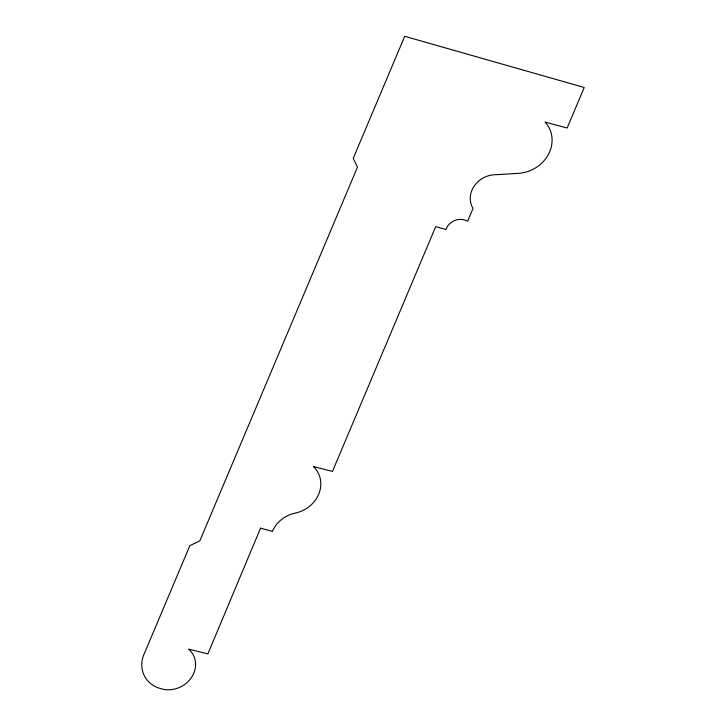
<?xml version="1.0" encoding="UTF-8"?>
<svg xmlns="http://www.w3.org/2000/svg" width="726" height="726" viewBox="0 0 726 726"><rect width="100%" height="100%" fill="white"/><g stroke="black" fill="none" stroke-linecap="round" stroke-linejoin="round"><path stroke-width="1.09" d="M260.552 528.147L207.89 653.89L188.651 649.135A25.41 22.497 -26.4 0 1 191.138 677.966A25.41 22.497 -26.4 0 1 160.827 688.656A30.156 26.699 -26.4 0 1 144.655 652.801L189.849 545.671L199.841 540.861L357.464 167.18L353.244 158.313L404.709 36.3L584.23 87.492L567.133 128.012L544.981 122.022A33.314 29.494 -26.4 0 1 548.529 154.211A33.314 29.494 -26.4 0 1 517.974 173.36L496.121 174.703A23.831 21.099 -26.4 0 0 474.214 186.037A23.831 21.099 -26.4 0 0 473.007 208.435L467.58 221.312A14.157 12.542 -26.4 0 0 445.936 229.525L435.736 226.612L332.463 471.446L313.469 466.582A29.966 26.526 -26.4 0 1 318.986 493.508A29.966 26.526 -26.4 0 1 295.446 513.046A29.222 25.873 -26.4 0 0 272.377 531.396L260.552 528.147"/></g></svg>
